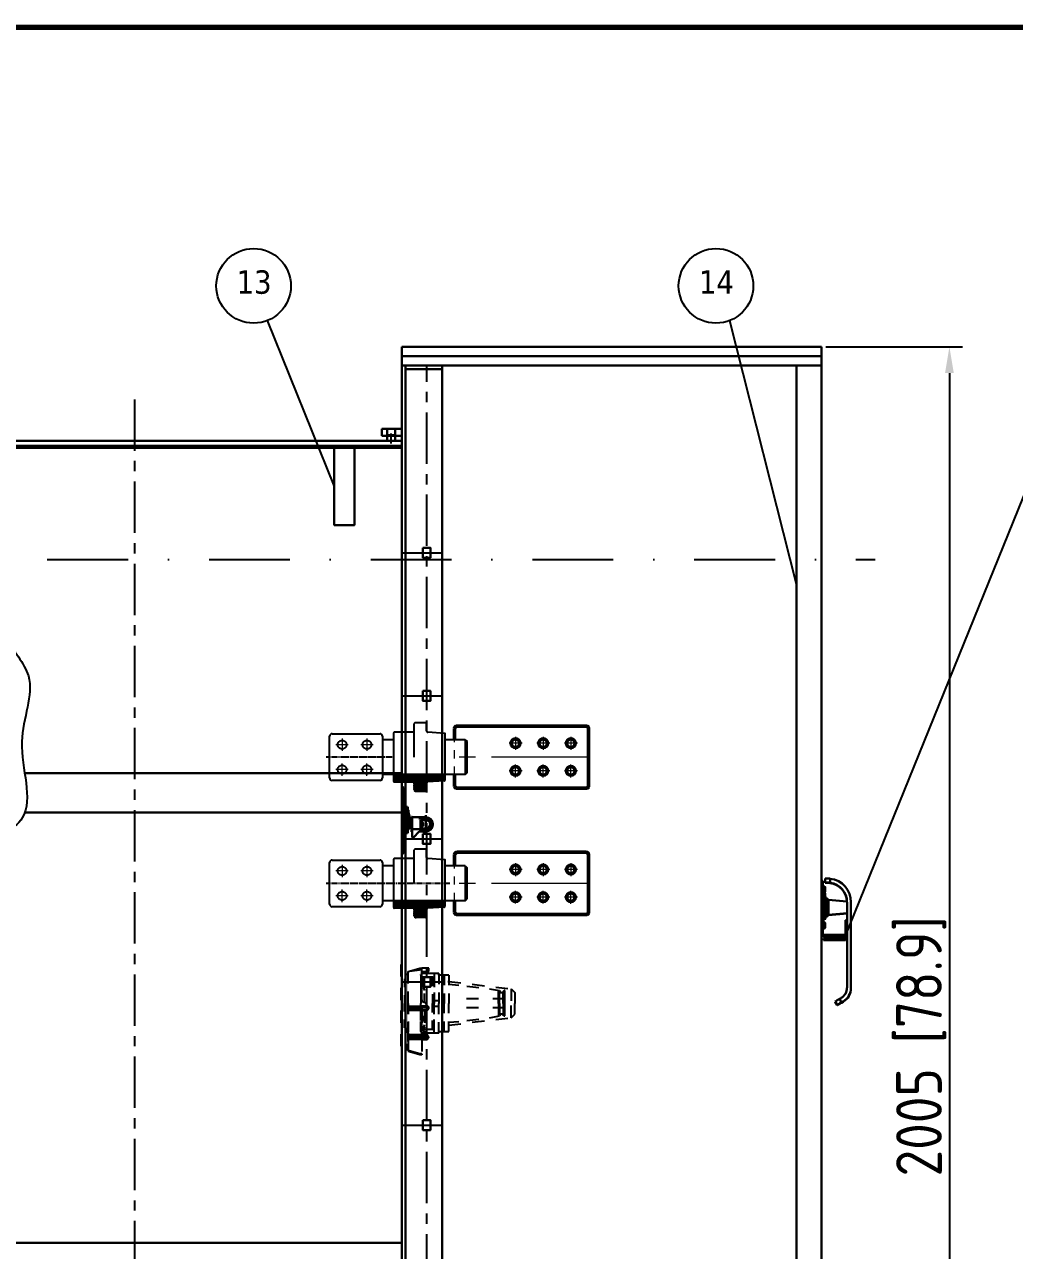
# Model space of a CAD drawing. Header units: millimetres. Extents: x 198356 to 209798, y -190593 to -183267.
# Drawn here: x 203194 to 204786, y -185480 to -183509 of the extents above; entities that cross this region are included whole.
import ezdxf

# ---------------------------------------------------------------- set-up
doc = ezdxf.new("R2010")
doc.units = ezdxf.units.MM
doc.header["$LTSCALE"] = 13
for name, pattern in [('CENTER', [50.8, 31.75, -6.35, 6.35, -6.35]), ('CENTER2', [1.125, 0.75, -0.125, 0.125, -0.125]), ('CENTERX2', [101.6, 63.5, -12.7, 12.7, -12.7]), ('DASHDOT', [1, 0.5, -0.25, 0, -0.25]), ('DASHED', [0.75, 0.5, -0.25]), ('点画线', [18, 12, -2, 2, -2]), ('虚线', [2, 1, -1])]:
    doc.linetypes.add(name, pattern=pattern)
doc.layers.get('0').update_dxf_attribs({"color": 1, "linetype": 'CENTER'})
for name, color, linetype in [('1', 4, 'Continuous'), ('2', 3, 'Continuous'), ('4虚线层', 6, 'DASHED'), ('7标注层', 4, 'Continuous'), ('中心线', 1, 'CENTER2'), ('粗实线', 4, 'Continuous')]:
    doc.layers.add(name, color=color, linetype=linetype)
for name, color, linetype, lineweight in [('1粗实线', 4, 'Continuous', 50), ('2细实线', 3, 'Continuous', 20), ('中心线层', 1, '点画线', 18), ('剖面线层', 4, 'Continuous', 18), ('标注、文本', 3, 'Continuous', 25), ('粗实线层', 7, 'Continuous', 35), ('虚线层', 6, '虚线', 18), ('铁心', 3, 'Continuous', 0)]:
    doc.layers.add(name, color=color, linetype=linetype, lineweight=lineweight)
doc.styles.get("Standard").update_dxf_attribs({"font": 'gbenor.shx', "bigfont": 'gbcbig.shx'})
doc.styles.add('Tahoma_txtstyle_37.59_0_0', font='tahoma.ttf')
doc.dimstyles.new('英寸 1-10', dxfattribs={"dimscale": 14, "dimtxt": 3.5, "dimasz": 2, "dimexe": 1.5, "dimexo": 0.5, "dimgap": 0.5, "dimtad": 1, "dimtoh": 1, "dimdec": 1, "dimdsep": 46, "dimtxsty": 'Standard', "dimcen": 2.5, "dimclrd": 3, "dimclre": 3, "dimclrt": 3, "dimadec": 0, "dimazin": 2, "dimtfac": 1, "dimtdec": 1, "dimtmove": 0, "dimatfit": 2, "dimfxl": 1, "dimarcsym": 0})

# ---------------------------------------------------------------- blocks, each defined once
blk = doc.blocks.new('A$C65257453')
at = {"layer": '粗实线', "lineweight": 30}
for p, q in [((0, 47.5), (0, 107.4)), ((3.4, 106.5), (3.5, 47.5)), ((3.8, 75.9), (3.4, 75.9)), ((3.8, 75.9), (3.4, 75.9)), ((3.8, 75.9), (4.1, 75.9)), ((4.1, 75.9), (4.1, 10.6)), ((4.1, 74.2), (4.9, 75.6)), ((4.9, 75.6), (9, 75.6)), ((9.8, 74.2), (9, 75.6)), ((9.8, 74.2), (9.8, 47.5)), ((10.3, 70.8), (9.8, 70.8)), ((10.7, 70.3), (9.8, 70.3)), ((10.9, 67.6), (9.8, 67.6)), ((10.3, 70.8), (10.9, 70.2)), ((10.7, 67.6), (10.9, 67.8)), ((10.9, 70.2), (10.9, 47.5)), ((10.9, 67.6), (10.9, 67.2)), ((14.1, 53.4), (10.9, 67.2)), ((15.8, 47.5), (15.8, 59.6)), ((16.9, 59.6), (15.8, 59.6)), ((16.9, 47.5), (16.9, 59.6)), ((38.7, 62.4), (38.7, 32.6)), ((0, 47.5), (0, 0.2)), ((3.5, 47.5), (3.5, 1.2)), ((9.8, 47.5), (9.8, 34.6)), ((10.9, 47.5), (10.9, 38.7)), ((11, 41.7), (11, 41.2)), ((14.1, 41.7), (11, 41.7)), ((14.1, 47.5), (14.1, 53.4)), ((15.8, 52.1), (14.1, 52.1)), ((14.1, 41.7), (14.1, 47.5)), ((15.8, 43), (14.1, 43)), ((15.8, 35.5), (15.8, 47.5)), ((38.7, 59), (16.9, 59)), ((16.9, 27), (16.9, 47.5)), ((29, 39.5), (16.9, 39.5)), ((38.7, 56.7), (27.5, 56.7)), ((38.7, 54.4), (30.1, 54.4)), ((30.1, 45.8), (30.1, 54.4)), ((31, 51), (30.1, 51)), ((30.1, 40.7), (30.1, 45.8)), ((31, 44.1), (30.1, 44.1)), ((38.7, 40.7), (30.1, 40.7)), ((31, 45.8), (31, 51)), ((31.9, 50.2), (31, 50.2)), ((31, 44.1), (31, 45.8)), ((31.9, 44.9), (31, 44.9)), ((33.6, 50.4), (31.9, 50.4)), ((31.9, 44.7), (31.9, 50.4)), ((33.6, 44.7), (31.9, 44.7)), ((34.2, 45.2), (34.2, 49.8)), ((38.7, 59), (38.7, 54.4)), ((38.7, 59), (38.7, 54.4)), ((3.5, 38.1), (3.5, 36.4)), ((3.8, 32.9), (3.8, 38.1)), ((3.8, 38.1), (3.8, 10.6)), ((4.1, 38.1), (4.1, 34.6)), ((4.1, 34.6), (4.1, 38.1)), ((4.1, 32.9), (4.1, 38.1)), ((4.1, 34.6), (4.9, 33.2)), ((4.9, 33.2), (9, 33.2)), ((9.8, 34.6), (9, 33.2)), ((10.8, 38.5), (9.8, 38.5)), ((9.8, 38.1), (10.3, 38.1)), ((10.9, 38.7), (10.3, 38.1)), ((16.9, 35.5), (15.8, 35.5)), ((18.9, 26.3), (27.8, 36.1)), ((38.7, 36.1), (27.8, 36.1)), ((38.7, 38.4), (27.9, 38.4)), ((3.8, 10.6), (4.1, 10.6))]:
    blk.add_line(p, q, dxfattribs=at)
for centre, radius, start, end in [((29, 40.7), 1.15, 270, 0), ((33.6, 49.8), 0.573, 0, 90), ((33.6, 45.2), 0.573, 270, 0), ((38.7, 47.5), 11.5, 270, 90), ((38.7, 47.5), 9.17, 270, 90), ((38.7, 47.5), 6.88, 270, 90), ((18.1, 27), 1.15, 180, 317.8624)]:
    blk.add_arc(centre, radius, start, end, dxfattribs=at)
for points in [[(3.4, 106.5), (3.2, 106.5), (2.6, 106.6), (1.7, 107.7), (0.7, 107.7), (0, 107.4)], [(3.5, 1.2), (3.2, 1.2), (2.6, 1), (1.7, -0.1), (0.8, -0.1), (0, 0.2)]]:
    blk.add_open_spline(points, degree=3, knots=[2.873865, 2.873865, 2.873865, 2.873865, 4.403156, 5.995426, 9.809488, 9.809488, 9.809488, 9.809488], dxfattribs=at)
blk = doc.blocks.new('A$C78CD18D1')
at = {"layer": '标注、文本', "color": 4, "lineweight": 30}
for p, q in [((33.3, 203.5), (33.3, 197.1)), ((33.3, 197.1), (33.3, 196.5)), ((38.1, 203.8), (41.3, 203.8)), ((41.3, 197.5), (38.1, 197.5)), ((41.3, 203.8), (41.3, 197.5)), ((41.3, 197.5), (41.3, 196.8)), ((45, 200), (47.5, 200)), ((45, 200), (45, 174.2)), ((47.5, 200), (47.5, 174.2)), ((47.5, 199.5), (49.1, 199.5)), ((41.3, 196.8), (38.1, 196.8)), ((41.7, 184), (41.7, 183.4)), ((41.7, 183.2), (41.7, 183.4)), ((41.7, 182.8), (41.7, 182.6)), ((43.2, 191.1), (45, 191.1)), ((43.2, 182.8), (43.2, 191.1)), ((43.4, 182.8), (43.2, 182.8)), ((43.2, 182), (43.4, 182)), ((43.2, 181.7), (43.2, 182)), ((45, 181.7), (43.2, 181.7)), ((43.2, 181.2), (45, 181.2)), ((43.2, 173.3), (43.2, 181.2)), ((43.4, 182.8), (43.4, 182)), ((43.4, 181.7), (43.4, 181.2)), ((0, 165.7), (0, 28.1)), ((6.3, 165.7), (6.3, 28.1)), ((6.4, 167), (36.4, 169.4)), ((36.4, 169.4), (36.4, 145.5)), ((37.1, 169.9), (37.3, 170.4)), ((37.1, 157.4), (37.1, 169.9)), ((37.3, 144.5), (37.3, 170.4)), ((38.8, 171.5), (39.4, 171.5)), ((38.8, 157.4), (38.8, 171.5)), ((39.4, 171.5), (39.4, 143.4)), ((40.2, 172), (41.3, 175.5)), ((40.2, 157.4), (40.2, 172)), ((41.3, 139.4), (41.3, 175.5)), ((41.7, 174.4), (41.7, 173.6)), ((41.7, 173.5), (41.7, 173.6)), ((42.8, 157.4), (42.8, 171.8)), ((43.4, 173.3), (43.2, 173.3)), ((43.2, 172.4), (43.4, 172.4)), ((43.2, 171.8), (43.2, 172.4)), ((45, 171.8), (43.2, 171.8)), ((43.4, 173.3), (43.4, 172.4)), ((45, 174.2), (47.5, 174.2)), ((45, 174.2), (45, 157.4)), ((47.5, 174.2), (47.5, 157.4)), ((49.1, 174.1), (47.5, 174.1)), ((47.5, 157.4), (47.5, 174.1)), ((36.4, 145.5), (6.3, 147.9)), ((36.4, 144.9), (6.3, 147.3)), ((36.4, 145.5), (36.4, 144.9)), ((37.1, 145), (37.1, 157.4)), ((37.3, 144.5), (37.1, 145)), ((37.1, 144.4), (37.1, 145)), ((37.3, 143.8), (37.1, 144.4)), ((37.3, 143.8), (37.3, 144.5)), ((38.8, 143.4), (38.8, 157.4)), ((39.4, 143.4), (38.8, 143.4)), ((38.8, 142.8), (38.8, 143.4)), ((39.4, 142.8), (38.8, 142.8)), ((39.4, 143.4), (39.4, 142.8)), ((40.2, 157.4), (40.2, 142.9)), ((41.3, 139.4), (40.2, 142.9)), ((40.2, 142.9), (40.2, 142.2)), ((41.3, 138.8), (40.2, 142.2)), ((41.3, 138.8), (41.3, 139.4)), ((42.8, 138.3), (42.8, 157.4)), ((45, 138.3), (42.8, 138.3)), ((42.8, 137.7), (42.8, 138.3)), ((45, 157.4), (47.5, 157.4)), ((45, 157.4), (45, 115.7)), ((47.5, 157.4), (49.1, 157.4)), ((47.5, 110.6), (47.5, 157.4)), ((6.3, 136.8), (8.8, 136.8)), ((6.3, 127.3), (8.8, 127.3)), ((8.8, 127.3), (8.8, 136.8)), ((8.8, 127.3), (8.8, 109.1)), ((41.7, 127.1), (41.7, 126.3)), ((41.7, 126), (41.7, 126.3)), ((41.7, 125.6), (41.7, 125.2)), ((45, 137.7), (42.8, 137.7)), ((43.2, 133.7), (45, 133.7)), ((43.2, 126.2), (43.2, 133.7)), ((43.4, 126.2), (43.2, 126.2)), ((43.2, 125.1), (43.4, 125.1)), ((43.2, 124.3), (43.2, 125.1)), ((45, 124.3), (43.2, 124.3)), ((43.2, 123.7), (43.4, 123.7)), ((43.2, 123.6), (43.2, 123.7)), ((45, 123.6), (43.2, 123.6)), ((43.4, 126.2), (43.4, 125.1)), ((43.4, 124.3), (43.4, 123.7)), ((21.3, 113.2), (8.8, 113.2)), ((21.3, 110.7), (8.8, 110.7)), ((21.3, 110.1), (8.8, 110.1)), ((34.9, 107.5), (10.4, 107.5)), ((34.9, 105.1), (10.4, 105.1)), ((34.9, 104.4), (10.4, 104.4)), ((21.3, 110.7), (21.3, 113.2)), ((42.5, 113.2), (21.3, 113.2)), ((42.5, 110.7), (21.3, 110.7)), ((21.3, 110.1), (21.3, 110.7)), ((42.5, 110.1), (21.3, 110.1)), ((34.9, 107.5), (34.9, 105.1)), ((44.4, 107.5), (34.9, 107.5)), ((44.4, 105.1), (34.9, 105.1)), ((34.9, 105.1), (34.9, 104.4)), ((44.4, 104.4), (34.9, 104.4)), ((43, 110.7), (42.7, 113.2)), ((43, 110.1), (42.9, 110.7)), ((44.4, 107.5), (44.4, 105.1)), ((44.4, 105.1), (44.4, 104.4)), ((45, 115.7), (45, 115.1)), ((47.5, 115.7), (45, 115.7)), ((47.5, 110.6), (49.1, 110.6)), ((47.5, 110), (47.5, 110.6)), ((47.5, 110), (49.1, 110)), ((15.3, 4.6), (12.7, 6.1)), ((15.3, 4), (12.7, 5.5)), ((18.5, 10.1), (15.3, 4.6)), ((15.6, 4.5), (15.3, 4)), ((15.9, 11.6), (18.5, 10.1)), ((25.4, 6.1), (22.2, 0.6)), ((25.4, 5.5), (22.2, 0)), ((25.4, 5.5), (25.1, 5.7))]:
    blk.add_line(p, q, dxfattribs=at)
at = {"layer": '标注、文本', "color": 4, "lineweight": 30, "flags": 128}
for points in [[(41.7, 188.9), (41.7, 189.2), (41.8, 189.5)], [(41.7, 131.5), (41.7, 131.8), (41.8, 132.1)], [(15.3, 4.6), (16.7, 3.8), (18, 3.1), (19.2, 2.4), (20.2, 1.8), (21.1, 1.3), (21.7, 0.9), (22.1, 0.7), (22.2, 0.6)], [(15.3, 4), (16.7, 3.2), (18, 2.4), (19.2, 1.8), (20.2, 1.2), (21.1, 0.7), (21.7, 0.3), (22.1, 0.1), (22.2, 0)], [(25.4, 6.1), (25.3, 6.2), (24.9, 6.4), (24.2, 6.8), (23.4, 7.3), (22.3, 7.9), (21.2, 8.6), (19.9, 9.3), (18.5, 10.1)]]:
    blk.add_lwpolyline(points, dxfattribs=at)
at = {"layer": '标注、文本', "color": 4, "lineweight": 30}
for centre, radius, start, end in [((38.1, 165.7), 38.1, 97.1808, 180), ((38.1, 165.7), 31.7, 98.6269, 180), ((38.1, 165.1), 31.7, 98.6269, 176.5888), ((43.2, 189.6), 1.55, 90, 180), ((43.2, 183.2), 1.55, 180, 270), ((43.2, 182.6), 1.55, 180, 248.486), ((43.2, 179.7), 1.55, 90, 180), ((36.4, 170.1), 0.794, 274.5328, 340.9811), ((38.8, 169.9), 1.59, 90.0941, 160.9811), ((39.4, 172.3), 0.794, 270.0941, 341.3787), ((42.8, 175), 1.59, 137.803, 161.3787), ((43.2, 173.3), 1.55, 180, 270), ((36.4, 144.7), 0.794, 19.0189, 85.4672), ((36.4, 144.1), 0.794, 19.0189, 85.4672), ((38.8, 145), 1.59, 199.0189, 269.9059), ((38.8, 144.4), 1.59, 199.0189, 269.9059), ((39.4, 142.6), 0.794, 18.6213, 89.9059), ((39.4, 142), 0.794, 18.6213, 89.9059), ((42.8, 139.9), 1.59, 198.6213, 269.9059), ((42.8, 139.3), 1.59, 198.6213, 269.9059), ((43.2, 132.2), 1.55, 90, 180), ((43.2, 125.8), 1.55, 180, 270), ((43.2, 125.2), 1.55, 180, 270), ((10.4, 109.1), 4.05, 180, 270), ((10.4, 108.5), 4.05, 180, 270), ((10.4, 109.1), 1.59, 180, 270), ((42.5, 115.7), 2.54, 270, 275.655), ((42.5, 115.7), 5, 270, 275.655), ((42.5, 115.1), 5, 270, 275.655), ((25.4, 28.1), 25.4, 180, 240), ((25.4, 27.5), 25.4, 180, 240), ((25.4, 28.1), 19, 180, 240)]:
    blk.add_arc(centre, radius, start, end, dxfattribs=at)
for points, knots in [([(38.1, 203.8), (37.3, 203.8), (35.9, 203.8), (34.2, 203.6), (33.3, 203.5)], [0, 0, 0, 0, 0.515182, 1, 1, 1, 1]), ([(38.1, 197.5), (37.3, 197.5), (35.9, 197.5), (34.2, 197.2), (33.3, 197.1)], [0, 0, 0, 0, 0.51139, 1, 1, 1, 1]), ([(38.1, 196.8), (37.3, 196.8), (35.9, 196.8), (34.2, 196.6), (33.3, 196.5)], [0, 0, 0, 0, 0.511388, 1, 1, 1, 1]), ([(41.7, 184.2), (41.7, 184.4), (41.7, 185), (41.7, 186), (41.7, 187.1), (41.7, 188.1), (41.7, 188.9), (41.7, 189.4), (41.7, 189.6), (41.7, 189.6), (41.7, 189.6)], [0, 0, 0, 0, 0.137653, 0.283281, 0.428911, 0.566573, 0.704226, 0.849857, 0.995483, 1, 1, 1, 1]), ([(43.2, 182.8), (43, 182.8), (42.7, 182.9), (42.2, 183.1), (41.9, 183.4), (41.7, 183.8), (41.7, 184.1), (41.7, 184.2)], [0, 0, 0, 0, 0.210187, 0.420347, 0.631433, 0.845182, 1, 1, 1, 1]), ([(41.7, 183.4), (41.7, 183.2), (41.7, 182.9), (42, 182.5), (42.4, 182.2), (42.8, 182), (43.1, 182), (43.2, 182)], [0, 0, 0, 0, 0.220681, 0.441546, 0.658221, 0.871045, 1, 1, 1, 1]), ([(41.7, 182.6), (41.7, 182.4), (41.7, 182.1), (42, 181.7), (42.4, 181.3), (42.7, 181.2), (42.9, 181.2), (42.9, 181.2)], [0, 0, 0, 0, 0.251279, 0.502793, 0.749565, 0.991903, 1, 1, 1, 1]), ([(41.7, 174.6), (41.7, 174.9), (41.7, 175.5), (41.7, 176.6), (41.7, 177.6), (41.7, 178.5), (41.7, 179.2), (41.7, 179.6), (41.7, 179.6), (41.7, 179.6)], [0, 0, 0, 0, 0.145552, 0.299549, 0.453518, 0.599078, 0.744636, 0.898621, 1, 1, 1, 1]), ([(43.2, 173.3), (43, 173.4), (42.7, 173.4), (42.2, 173.6), (41.9, 173.9), (41.7, 174.2), (41.7, 174.5), (41.7, 174.6)], [0, 0, 0, 0, 0.21019, 0.420367, 0.631449, 0.845163, 1, 1, 1, 1]), ([(41.7, 173.6), (41.7, 173.5), (41.7, 173.2), (42, 172.8), (42.4, 172.5), (42.8, 172.4), (43.1, 172.4), (43.2, 172.4)], [0, 0, 0, 0, 0.220685, 0.441548, 0.658239, 0.871045, 1, 1, 1, 1]), ([(41.7, 127.3), (41.7, 127.6), (41.7, 128.3), (41.7, 129.4), (41.7, 130.4), (41.7, 131.3), (41.7, 131.9), (41.7, 132.2), (41.7, 132.2), (41.7, 132.1)], [0, 0, 0, 0, 0.151976, 0.312762, 0.473537, 0.62551, 0.777478, 0.938255, 1, 1, 1, 1]), ([(43.2, 126.2), (43, 126.2), (42.7, 126.2), (42.2, 126.4), (41.9, 126.7), (41.7, 127), (41.7, 127.2), (41.7, 127.3)], [0, 0, 0, 0, 0.210192, 0.420367, 0.631467, 0.845193, 1, 1, 1, 1]), ([(41.7, 126.3), (41.7, 126.1), (41.7, 125.9), (42, 125.5), (42.4, 125.3), (42.8, 125.1), (43.1, 125.1), (43.2, 125.1)], [0, 0, 0, 0, 0.220676, 0.44155, 0.658226, 0.871039, 1, 1, 1, 1]), ([(41.7, 125.4), (41.7, 125.4), (41.7, 125.5), (41.7, 125.7), (41.7, 125.8)], [0, 0, 0, 0, 0.173174, 1, 1, 1, 1]), ([(41.7, 125.2), (41.7, 125), (41.7, 124.7), (42, 124.3), (42.4, 123.9), (42.8, 123.8), (43.1, 123.8), (43.2, 123.7)], [0, 0, 0, 0, 0.220699, 0.44156, 0.658227, 0.871047, 1, 1, 1, 1]), ([(42.7, 113.2), (43, 113.3), (43.6, 113.4), (44.3, 113.9), (44.8, 114.6), (45, 115.3), (45, 115.6), (45, 115.7)], [0, 0, 0, 0, 0.236455, 0.472959, 0.708352, 0.94375, 1, 1, 1, 1]), ([(47.5, 115.7), (47.4, 115.2), (47.3, 114), (46.4, 112.5), (45.2, 111.4), (43.9, 110.9), (43.2, 110.8), (43, 110.7)], [0, 0, 0, 0, 0.231373, 0.462669, 0.693425, 0.924067, 1, 1, 1, 1]), ([(47.5, 115.1), (47.4, 114.5), (47.3, 113.4), (46.4, 111.9), (45.2, 110.7), (43.9, 110.2), (43.2, 110.1), (43, 110.1)], [0, 0, 0, 0, 0.231371, 0.462665, 0.69343, 0.92407, 1, 1, 1, 1])]:
    blk.add_open_spline(points, degree=3, knots=knots, dxfattribs=at)
blk = doc.blocks.new('A$C732158F3')
at = {"layer": '4虚线层', "ltscale": 3}
h = blk.add_hatch(color=256, dxfattribs=at)
h.dxf.hatch_style = 2
h.paths.add_polyline_path([(7.3, 129.5), (7.3, 82.9), (11.6, 82.9)])
h = blk.add_hatch(color=256, dxfattribs=at)
h.dxf.hatch_style = 2
h.paths.add_polyline_path([(7.3, 129.5), (11.6, 129.5), (11.6, 82.9)])
h = blk.add_hatch(color=256, dxfattribs=at)
h.dxf.hatch_style = 2
h.paths.add_polyline_path([(7.3, 82.9), (7.3, 43.6), (11.6, 43.6)])
h = blk.add_hatch(color=256, dxfattribs=at)
h.dxf.hatch_style = 2
h.paths.add_polyline_path([(7.3, 82.9), (11.6, 82.9), (11.6, 43.6)])
h = blk.add_hatch(color=256, dxfattribs=at)
h.dxf.hatch_style = 2
h.paths.add_polyline_path([(7.3, 43.6), (7.3, 36.4), (11.6, 36.4)])
h = blk.add_hatch(color=256, dxfattribs=at)
h.dxf.hatch_style = 2
h.paths.add_polyline_path([(7.3, 43.6), (11.6, 43.6), (11.6, 36.4)])
for points in [[(11.6, 133.9), (30.6, 139.7), (33.5, 139.7)], [(33.5, 133.9), (45.1, 133.9), (45.1, 139.7), (33.5, 139.7)], [(33.5, 120.8), (33.5, 139.7)], [(5.8, 122.2), (5.8, 109.1)], [(7.3, 129.5), (7.3, 112)], [(7.3, 109.1), (7.3, 122.2)], [(11.6, 114.9), (11.6, 133.9)], [(61.1, 130.9), (53.8, 130.9), (34.9, 130.9), (32, 129.5), (32, 128), (32, 125.1), (34.9, 125.1)], [(53.8, 122.2), (53.8, 123.7), (50.9, 125.1), (33.5, 125.1)], [(53.8, 122.2), (53.8, 123.7), (50.9, 125.1), (33.5, 125.1)], [(37.8, 110.6), (37.8, 125.1)], [(50.9, 125.1), (50.9, 110.6)], [(50.9, 125.1), (50.9, 110.6)], [(53.8, 122.2), (53.8, 109.1)], [(53.8, 122.2), (53.8, 109.1)], [(77.1, 128), (61.1, 128), (61.1, 130.9)], [(61.1, 130.9), (61.1, 113.5)], [(77.1, 128), (77.1, 112)], [(7.3, 100.4), (7.3, 82.9)], [(32, 98.9), (32, 82.9)], [(33.5, 88.8), (33.5, 107.7)], [(37.8, 84.4), (37.8, 98.9)], [(53.8, 100.4), (53.8, 82.9)], [(61.1, 100.4), (61.1, 82.9)], [(69.8, 98.9), (69.8, 82.9)], [(75.7, 117.8), (77.1, 117.8)], [(77.1, 98.9), (77.1, 82.9)], [(142.6, 106.2), (158.6, 103.3)], [(152.8, 109.1), (177.5, 106.2)], [(158.6, 103.3), (160, 100.4), (161.5, 100.4), (163, 100.4), (164.4, 101.8)], [(165.9, 103.3), (164.4, 101.8)], [(167.3, 101.8), (167.3, 103.3), (165.9, 103.3)], [(177.5, 106.2), (183.3, 100.4), (183.3, 82.9)], [(5.8, 96), (5.8, 82.9)], [(5.8, 69.8), (5.8, 82.9)], [(7.3, 65.5), (7.3, 82.9)], [(11.6, 65.5), (11.6, 82.9)], [(11.6, 81.5), (11.6, 80), (13.1, 78.6), (33.5, 78.6)], [(32, 66.9), (32, 82.9)], [(33.5, 88.8), (33.5, 87.3), (34.9, 85.8)], [(34.9, 85.8), (39.3, 84.4), (42.2, 78.6)], [(50.9, 97.5), (50.9, 82.9)], [(50.9, 97.5), (50.9, 82.9)], [(50.9, 68.4), (50.9, 82.9)], [(53.8, 96), (53.8, 82.9)], [(53.8, 96), (53.8, 82.9)], [(53.8, 65.5), (53.8, 82.9)], [(53.8, 69.8), (53.8, 82.9)], [(61.1, 65.5), (61.1, 82.9)], [(69.8, 66.9), (69.8, 82.9)], [(77.1, 66.9), (77.1, 82.9)], [(125.1, 90.2), (97.5, 90.2)], [(167.3, 90.2), (138.2, 90.2)], [(165.9, 62.6), (167.3, 62.6), (167.3, 64), (167.3, 82.9)], [(177.5, 59.7), (183.3, 65.5), (183.3, 82.9)], [(11.6, 78.6), (11.6, 77.1), (13.1, 75.7)], [(11.6, 75.7), (11.6, 74.2), (13.1, 72.7)], [(13.1, 71.3), (11.6, 71.3), (11.6, 69.8)], [(42.2, 72.7), (42.2, 74.2), (42.2, 75.7), (39.3, 75.7), (33.5, 75.7)], [(33.5, 75.7), (33.5, 72.7)], [(37.8, 71.3), (37.8, 40.7), (33.5, 40.7), (36.4, 40.7)], [(50.9, 40.7), (33.5, 40.7), (33.5, 71.3)], [(45.1, 77.1), (43.6, 78.6), (42.2, 78.6)], [(42.2, 71.3), (43.6, 72.7), (45.1, 74.2)], [(125.1, 75.7), (97.5, 75.7)], [(167.3, 75.7), (138.2, 75.7)], [(142.6, 59.7), (158.6, 62.6)], [(152.8, 56.7), (177.5, 59.7)], [(164.4, 64), (163, 65.5), (161.5, 65.5), (160, 65.5), (158.6, 62.6)], [(165.9, 62.6), (164.4, 64)], [(165.9, 62.6), (165.9, 64)], [(7.3, 56.7), (7.3, 43.6)], [(7.3, 36.4), (7.3, 53.8)], [(11.6, 53.8), (11.6, 36.4)], [(53.8, 40.7), (34.9, 40.7), (32, 40.7), (32, 37.8)], [(33.5, 40.7), (33.5, 39.3), (34.9, 39.3)], [(50.9, 40.7), (50.9, 55.3)], [(50.9, 40.7), (53.8, 42.2), (53.8, 43.6)], [(53.8, 43.6), (53.8, 56.7)], [(61.1, 34.9), (61.1, 52.4)], [(69.8, 37.8), (69.8, 53.8)], [(77.1, 37.8), (77.1, 53.8)], [(11.6, 21.8), (11.6, 32)], [(11.6, 32), (11.6, 29.1), (13.1, 29.1)], [(11.6, 29.1), (11.6, 27.6), (13.1, 26.2)], [(13.1, 24.7), (11.6, 24.7), (11.6, 21.8), (11.6, 5.8)], [(32, 37.8), (32, 36.4), (34.9, 34.9)], [(42.2, 26.2), (42.2, 27.6), (39.3, 29.1), (33.5, 29.1)], [(34.9, 39.3), (39.3, 37.8), (42.2, 32)], [(61.1, 34.9), (53.8, 34.9), (34.9, 34.9)], [(45.1, 29.1), (43.6, 30.6), (42.2, 32)], [(42.2, 24.7), (43.6, 26.2), (45.1, 27.6)], [(11.6, 16), (8.7, 16), (8.7, 8.7), (11.6, 8.7)], [(33.5, 1.5), (30.6, 1.5), (11.6, 7.3)], [(33.5, 1.5), (33.5, 0), (30.6, 0), (11.6, 5.8)]]:
    blk.add_lwpolyline(points, dxfattribs=at)
blk.add_lwpolyline([(11.6, 34.9), (11.6, 32)], close=True, dxfattribs=at)
for points in [[(0, 145.5), (0, 145.5), (0, 120.8), (0, 120.8)], [(7.3, 145.5), (7.3, 145.5), (7.3, 120.8), (7.3, 120.8)], [(7.3, 122.2), (7.3, 122.2), (5.8, 122.2), (5.8, 122.2)], [(11.6, 129.5), (11.6, 129.5), (7.3, 129.5), (7.3, 129.5)], [(33.5, 136.8), (33.5, 136.8), (11.6, 133.9), (11.6, 133.9)], [(32, 128), (32, 128), (32, 129.5), (32, 129.5)], [(32, 128), (32, 128), (32, 112), (32, 112)], [(37.8, 117.8), (37.8, 117.8), (33.5, 125.1), (33.5, 125.1)], [(34.9, 125.1), (34.9, 125.1), (53.8, 125.1), (53.8, 125.1)], [(37.8, 120.8), (37.8, 120.8), (36.4, 125.1), (36.4, 125.1)], [(53.8, 130.9), (53.8, 130.9), (53.8, 113.5), (53.8, 113.5)], [(69.8, 128), (69.8, 128), (69.8, 112), (69.8, 112)], [(0, 107.7), (0, 107.7), (0, 82.9), (0, 82.9)], [(7.3, 107.7), (7.3, 107.7), (7.3, 82.9), (7.3, 82.9)], [(11.6, 82.9), (11.6, 82.9), (11.6, 101.8), (11.6, 101.8)], [(32, 112), (32, 112), (32, 82.9), (32, 82.9)], [(33.5, 114.9), (33.5, 114.9), (37.8, 103.3), (37.8, 103.3)], [(77.1, 117.8), (77.1, 117.8), (103.3, 114.9), (103.3, 114.9)], [(77.1, 113.5), (77.1, 113.5), (93.1, 112), (93.1, 112)], [(106.2, 110.6), (106.2, 110.6), (130.9, 107.7), (130.9, 107.7)], [(114.9, 113.5), (114.9, 113.5), (139.7, 110.6), (139.7, 110.6)], [(157.1, 82.9), (157.1, 82.9), (157.1, 104.8), (157.1, 104.8)], [(158.6, 82.9), (158.6, 82.9), (158.6, 103.3), (158.6, 103.3)], [(164.4, 82.9), (164.4, 82.9), (164.4, 101.8), (164.4, 101.8)], [(167.3, 82.9), (167.3, 82.9), (167.3, 101.8), (167.3, 101.8)], [(177.5, 106.2), (177.5, 106.2), (177.5, 82.9), (177.5, 82.9)], [(7.3, 82.9), (7.3, 82.9), (7.3, 96), (7.3, 96)], [(7.3, 82.9), (7.3, 82.9), (7.3, 69.8), (7.3, 69.8)], [(11.6, 82.9), (11.6, 82.9), (11.6, 65.5), (11.6, 65.5)], [(32, 55.3), (32, 55.3), (32, 82.9), (32, 82.9)], [(53.8, 87.3), (53.8, 87.3), (61.1, 87.3), (61.1, 87.3)], [(157.1, 82.9), (157.1, 82.9), (157.1, 62.6), (157.1, 62.6)], [(158.6, 82.9), (158.6, 82.9), (158.6, 62.6), (158.6, 62.6)], [(164.4, 82.9), (164.4, 82.9), (164.4, 64), (164.4, 64)], [(177.5, 59.7), (177.5, 59.7), (177.5, 82.9), (177.5, 82.9)], [(0, 71.3), (0, 71.3), (0, 46.6), (0, 46.6)], [(7.3, 71.3), (7.3, 71.3), (7.3, 46.6), (7.3, 46.6)], [(33.5, 75.7), (33.5, 75.7), (13.1, 75.7), (13.1, 75.7)], [(33.5, 72.7), (33.5, 72.7), (13.1, 72.7), (13.1, 72.7)], [(33.5, 71.3), (33.5, 71.3), (13.1, 71.3), (13.1, 71.3)], [(42.2, 78.6), (42.2, 78.6), (33.5, 78.6), (33.5, 78.6)], [(33.5, 75.7), (33.5, 75.7), (33.5, 72.7), (33.5, 72.7)], [(33.5, 72.7), (33.5, 72.7), (42.2, 72.7), (42.2, 72.7)], [(33.5, 71.3), (33.5, 71.3), (42.2, 71.3), (42.2, 71.3)], [(33.5, 71.3), (33.5, 71.3), (33.5, 40.7), (33.5, 40.7)], [(33.5, 50.9), (33.5, 50.9), (37.8, 62.6), (37.8, 62.6)], [(45.1, 74.2), (45.1, 74.2), (45.1, 77.1), (45.1, 77.1)], [(53.8, 78.6), (53.8, 78.6), (61.1, 78.6), (61.1, 78.6)], [(5.8, 43.6), (5.8, 43.6), (5.8, 56.7), (5.8, 56.7)], [(7.3, 43.6), (7.3, 43.6), (5.8, 43.6), (5.8, 43.6)], [(11.6, 34.9), (11.6, 34.9), (11.6, 52.4), (11.6, 52.4)], [(32, 37.8), (32, 37.8), (32, 53.8), (32, 53.8)], [(37.8, 48), (37.8, 48), (33.5, 40.7), (33.5, 40.7)], [(37.8, 45.1), (37.8, 45.1), (36.4, 40.7), (36.4, 40.7)], [(37.8, 56.7), (37.8, 56.7), (37.8, 58.2), (37.8, 58.2)], [(53.8, 34.9), (53.8, 34.9), (53.8, 52.4), (53.8, 52.4)], [(77.1, 52.4), (77.1, 52.4), (93.1, 53.8), (93.1, 53.8)], [(77.1, 48), (77.1, 48), (103.3, 50.9), (103.3, 50.9)], [(106.2, 55.3), (106.2, 55.3), (130.9, 58.2), (130.9, 58.2)], [(114.9, 52.4), (114.9, 52.4), (139.7, 55.3), (139.7, 55.3)], [(0, 33.5), (0, 33.5), (0, 8.7), (0, 8.7)], [(11.6, 36.4), (11.6, 36.4), (7.3, 36.4), (7.3, 36.4)], [(7.3, 33.5), (7.3, 33.5), (7.3, 8.7), (7.3, 8.7)], [(11.6, 32), (11.6, 32), (13.1, 32), (13.1, 32)], [(33.5, 32), (33.5, 32), (13.1, 32), (13.1, 32)], [(33.5, 29.1), (33.5, 29.1), (13.1, 29.1), (13.1, 29.1)], [(33.5, 26.2), (33.5, 26.2), (13.1, 26.2), (13.1, 26.2)], [(33.5, 24.7), (33.5, 24.7), (13.1, 24.7), (13.1, 24.7)], [(42.2, 32), (42.2, 32), (33.5, 32), (33.5, 32)], [(33.5, 29.1), (33.5, 29.1), (33.5, 26.2), (33.5, 26.2)], [(33.5, 26.2), (33.5, 26.2), (42.2, 26.2), (42.2, 26.2)], [(33.5, 24.7), (33.5, 24.7), (42.2, 24.7), (42.2, 24.7)], [(33.5, 24.7), (33.5, 24.7), (33.5, 0), (33.5, 0)], [(45.1, 27.6), (45.1, 27.6), (45.1, 29.1), (45.1, 29.1)], [(61.1, 37.8), (61.1, 37.8), (77.1, 37.8), (77.1, 37.8)]]:
    blk.add_open_spline(points, degree=3, dxfattribs=at)
blk = doc.blocks.new('*U95')
at = {"layer": '1', "color": 1, "linetype": 'CENTERX2', "lineweight": -3, "ltscale": 0.1}
blk.add_line((-32.5, 0), (32.5, 0), dxfattribs=at)
at = {"layer": '粗实线', "lineweight": 30}
blk.add_lwpolyline([(1.5, 8), (13.5, 8), (13.5, -8), (1.5, -8)], close=True, dxfattribs=at)
blk = doc.blocks.new('*D101')
at = {"layer": '2细实线', "color": 3, "linetype": 'ByBlock', "lineweight": -2}
for p, q in [((204482.5, -184027.8), (204702.3, -184027.8)), ((204681.3, -184069.8), (204681.3, -185990.8)), ((204332.5, -186032.8), (204702.3, -186032.8))]:
    blk.add_line(p, q, dxfattribs=at)
at = {"layer": '2细实线', "color": 3, "linetype": 'ByBlock'}
for points in [[(204674.3, -184069.8), (204688.3, -184069.8), (204681.3, -184027.8)], [(204674.3, -185990.8), (204688.3, -185990.8), (204681.3, -186032.8)]]:
    blk.add_solid(points, dxfattribs=at)
at = {"layer": 'Defpoints', "color": 0, "linetype": 'ByBlock'}
for p in [(204475.5, -184027.8), (204325.5, -186032.8), (204681.3, -186032.8)]:
    blk.add_point(p, dxfattribs=at)
at = {"layer": '2细实线', "color": 3, "linetype": 'ByBlock', "insert": (204636.1, -185152.3), "char_height": 73.5, "attachment_point": 5, "rotation": 90}
blk.add_mtext('2005 [78.9]', dxfattribs=at)

msp = doc.modelspace()

# ---------------------------------------------------------------- hatches: boundary and pattern name
at = {"layer": '剖面线层'}
h = msp.add_hatch(dxfattribs=at)
h.set_pattern_fill('无图案', color=256, angle=-90, style=0, pattern_type=0)
h.set_pattern_definition([(315, (203791.9038, -184932.0126), (0.7071068, 0.7071068), [])])
edge = h.paths.add_edge_path(flags=0)
edge.add_line((203787.464, -184715.302), (203811.482, -184715.302))
edge.add_line((203811.482, -184715.302), (203870.464, -184715.302))
edge.add_line((203870.464, -184715.302), (203870.464, -184723.431))
edge.add_arc((203868.464, -184723.431), 2, -86.185925, 0, ccw=False)
edge.add_line((203868.597, -184725.427), (203841.398, -184727.24))
edge.add_arc((203841.464, -184728.238), 1, 93.814075, 180)
edge.add_line((203840.464, -184728.238), (203840.464, -184741.302))
edge.add_arc((203839.464, -184741.302), 1, -90, 0, ccw=False)
edge.add_line((203839.464, -184742.302), (203821.464, -184742.302))
edge.add_arc((203821.464, -184741.302), 1, 180, 270, ccw=False)
edge.add_line((203820.464, -184741.302), (203820.464, -184737.546))
edge.add_line((203820.464, -184737.546), (203819.282, -184736.934))
edge.add_line((203819.282, -184736.934), (203820.464, -184736.132))
edge.add_line((203820.464, -184736.132), (203820.464, -184734.772))
edge.add_line((203820.464, -184734.772), (203819.282, -184734.12))
edge.add_line((203819.282, -184734.12), (203820.464, -184733.42))
edge.add_line((203820.464, -184733.42), (203820.464, -184732.267))
edge.add_line((203820.464, -184732.267), (203819.189, -184731.447))
edge.add_line((203819.189, -184731.447), (203820.464, -184730.598))
edge.add_line((203820.464, -184730.598), (203820.464, -184728.73))
edge.add_line((203820.464, -184728.73), (203820.464, -184728.302))
edge.add_arc((203819.464, -184728.302), 1, 0.000001, 90.000006)
edge.add_line((203819.464, -184727.302), (203788.464, -184727.302))
edge.add_arc((203788.464, -184726.302), 1, 180, 270, ccw=False)
edge.add_line((203787.464, -184726.302), (203787.464, -184715.302))
h = msp.add_hatch(dxfattribs=at)
h.set_pattern_fill('无图案', color=256, angle=-90, style=0, pattern_type=0)
h.set_pattern_definition([(315, (203791.9038, -185135.0126), (0.7071068, 0.7071068), [])])
edge = h.paths.add_edge_path(flags=0)
edge.add_line((203787.464, -184918.302), (203811.482, -184918.302))
edge.add_line((203811.482, -184918.302), (203870.464, -184918.302))
edge.add_line((203870.464, -184918.302), (203870.464, -184926.431))
edge.add_arc((203868.464, -184926.431), 2, -86.185925, 0, ccw=False)
edge.add_line((203868.597, -184928.427), (203841.398, -184930.24))
edge.add_arc((203841.464, -184931.238), 1, 93.814075, 180)
edge.add_line((203840.464, -184931.238), (203840.464, -184944.302))
edge.add_arc((203839.464, -184944.302), 1, -90, 0, ccw=False)
edge.add_line((203839.464, -184945.302), (203821.464, -184945.302))
edge.add_arc((203821.464, -184944.302), 1, 180, 270, ccw=False)
edge.add_line((203820.464, -184944.302), (203820.464, -184940.546))
edge.add_line((203820.464, -184940.546), (203819.282, -184939.934))
edge.add_line((203819.282, -184939.934), (203820.464, -184939.132))
edge.add_line((203820.464, -184939.132), (203820.464, -184937.772))
edge.add_line((203820.464, -184937.772), (203819.282, -184937.12))
edge.add_line((203819.282, -184937.12), (203820.464, -184936.42))
edge.add_line((203820.464, -184936.42), (203820.464, -184935.267))
edge.add_line((203820.464, -184935.267), (203819.189, -184934.447))
edge.add_line((203819.189, -184934.447), (203820.464, -184933.598))
edge.add_line((203820.464, -184933.598), (203820.464, -184931.73))
edge.add_line((203820.464, -184931.73), (203820.464, -184931.302))
edge.add_arc((203819.464, -184931.302), 1, 0.000001, 90.000006)
edge.add_line((203819.464, -184930.302), (203788.464, -184930.302))
edge.add_arc((203788.464, -184929.302), 1, 180, 270, ccw=False)
edge.add_line((203787.464, -184929.302), (203787.464, -184918.302))

# ---------------------------------------------------------------- linework, layer by layer
for p, q in [((203820.478, -184730.589), (203819.189, -184731.447)), ((203819.189, -184731.447), (203820.502, -184732.291)), ((203820.464, -184733.42), (203819.282, -184734.12)), ((203819.282, -184734.12), (203820.464, -184734.772)), ((203820.464, -184736.132), (203819.282, -184736.934)), ((203819.282, -184736.934), (203820.464, -184737.546)), ((203820.478, -184933.589), (203819.189, -184934.447)), ((203819.189, -184934.447), (203820.502, -184935.291)), ((203820.464, -184936.42), (203819.282, -184937.12)), ((203819.282, -184937.12), (203820.464, -184937.772)), ((203820.464, -184939.132), (203819.282, -184939.934)), ((203819.282, -184939.934), (203820.464, -184940.546))]:
    msp.add_line(p, q)
for centre in [(203704.497, -184667.302), (203744.497, -184667.302), (203704.497, -184707.302), (203744.497, -184707.302), (203704.497, -184870.302), (203744.497, -184870.302), (203704.497, -184910.302), (203744.497, -184910.302)]:
    msp.add_circle(centre, 7)
for centre, radius, start, end in [((203838.464, -184634.302), 2, 360, 89.999999), ((203842.464, -184645.431), 2, 180, 266.185925), ((203868.464, -184723.431), 2, 273.814075, 0), ((203823.464, -184739.302), 3, 180, 270), ((203838.464, -184740.302), 2, 270, 0), ((203842.464, -184729.173), 2, 93.814075, 180), ((203838.464, -184837.302), 2, 360, 89.999999), ((203842.464, -184848.431), 2, 180, 266.185925), ((203823.464, -184942.302), 3, 180, 270), ((203842.464, -184932.173), 2, 93.814075, 180), ((203868.464, -184926.431), 2, 273.814075, 0), ((203838.464, -184943.302), 2, 270, 0)]:
    msp.add_arc(centre, radius, start, end)
at = {"layer": '1', "color": 1, "linetype": 'CENTERX2', "lineweight": -3, "ltscale": 0.1}
for p, q in [((203841.046, -185932.802), (203841.046, -184057.807)), ((203841.046, -185932.802), (203841.046, -184057.807)), ((203370.464, -184112.125), (203370.464, -185924.802)), ((203783.488, -184183.275), (203783.488, -184167.061)), ((203800.464, -185278.807), (203865.464, -185278.807))]:
    msp.add_line(p, q, dxfattribs=at)
at = {"layer": '1', "const_width": 8.634}
msp.add_lwpolyline([(198997.156, -190321.999), (208469.476, -190321.999), (208469.476, -183513.769), (198997.156, -183513.769), (198997.156, -190321.999)], dxfattribs=at)
at = {"layer": '2', "linetype": 'DASHDOT', "ltscale": 20}
msp.add_line((199328.882, -184369.357), (204561.819, -184369.357), dxfattribs=at)
at = {"layer": '7标注层', "color": 3, "linetype": 'ByBlock'}
for centre in [(203562.179, -183929.621), (204305.819, -183929.621)]:
    msp.add_circle(centre, 60, dxfattribs=at)
at = {"layer": '中心线'}
for p, q in [((203784.926, -184687.302), (203678.725, -184687.302)), ((203773.927, -184687.302), (203706.986, -184687.302)), ((203784.926, -184890.302), (203678.725, -184890.302)), ((203773.927, -184890.302), (203706.986, -184890.302)), ((203877.638, -184890.3), (203784.926, -184890.302))]:
    msp.add_line(p, q, dxfattribs=at)
at = {"layer": '中心线层'}
for p, q in [((203704.497, -184657.302), (203704.497, -184677.302)), ((203744.497, -184657.302), (203744.497, -184677.302)), ((203994.21, -184665.092), (203972.986, -184665.092)), ((203983.464, -184654.759), (203983.464, -184675.425)), ((204038.71, -184665.092), (204017.486, -184665.092)), ((204027.964, -184654.759), (204027.964, -184675.425)), ((204083.21, -184665.092), (204061.986, -184665.092)), ((204072.464, -184654.759), (204072.464, -184675.425)), ((203714.497, -184667.302), (203694.497, -184667.302)), ((203754.497, -184667.302), (203734.497, -184667.302)), ((203704.497, -184717.302), (203704.497, -184697.302)), ((203744.497, -184717.302), (203744.497, -184697.302)), ((204100.964, -184687.335), (203877.638, -184687.3)), ((203983.454, -184719.874), (203983.461, -184699.208)), ((204027.954, -184719.888), (204027.961, -184699.222)), ((204072.454, -184719.902), (204072.461, -184699.236)), ((203714.497, -184707.302), (203694.497, -184707.302)), ((203754.497, -184707.302), (203734.497, -184707.302)), ((203994.203, -184709.544), (203972.979, -184709.538)), ((204038.703, -184709.558), (204017.479, -184709.552)), ((204083.203, -184709.572), (204061.979, -184709.566)), ((203704.497, -184860.302), (203704.497, -184880.302)), ((203744.497, -184860.302), (203744.497, -184880.302)), ((203983.464, -184857.759), (203983.464, -184878.425)), ((204027.964, -184857.759), (204027.964, -184878.425)), ((204072.464, -184857.759), (204072.464, -184878.425)), ((203714.497, -184870.302), (203694.497, -184870.302)), ((203754.497, -184870.302), (203734.497, -184870.302)), ((203994.21, -184868.092), (203972.986, -184868.092)), ((204038.71, -184868.092), (204017.486, -184868.092)), ((204083.21, -184868.092), (204061.986, -184868.092)), ((203704.497, -184920.302), (203704.497, -184900.302)), ((203744.497, -184920.302), (203744.497, -184900.302)), ((204100.964, -184890.335), (203877.638, -184890.3)), ((203983.454, -184922.874), (203983.461, -184902.208)), ((204027.954, -184922.888), (204027.961, -184902.222)), ((204072.454, -184922.902), (204072.461, -184902.236)), ((203714.497, -184910.302), (203694.497, -184910.302)), ((203754.497, -184910.302), (203734.497, -184910.302)), ((203994.203, -184912.544), (203972.979, -184912.538)), ((204038.703, -184912.558), (204017.479, -184912.552)), ((204083.203, -184912.572), (204061.979, -184912.566))]:
    msp.add_line(p, q, dxfattribs=at)
at = {"layer": '标注、文本', "ltscale": 16.7707}
for p, q in [((203584.169, -183985.446), (203691.825, -184252.026)), ((204327.809, -183985.446), (204435.464, -184410.914)), ((204915.283, -183983.661), (204512.558, -184977.081))]:
    msp.add_line(p, q, dxfattribs=at)
at = {"layer": '标注、文本', "color": 4, "lineweight": 30}
for p, q in [((204475.464, -184027.807), (204475.464, -185932.802)), ((204475.464, -184027.807), (204475.464, -186032.802)), ((204475.464, -184027.807), (204475.464, -186032.802)), ((203800.464, -184057.807), (203800.464, -185932.802)), ((202934.464, -184189.802), (203800.464, -184189.802)), ((203800.464, -184189.802), (202934.464, -184189.802)), ((203800.464, -184189.802), (202980.464, -184189.802))]:
    msp.add_line(p, q, dxfattribs=at)
at = {"layer": '标注、文本'}
msp.add_open_spline([(202940.464, -184343.512), (202960.323, -184368.719), (203027.294, -184397.956), (203155.4, -184362.287), (203146.963, -184488.706), (203221.3, -184563.523), (203169.563, -184665.488), (203223.026, -184786.752), (203116.779, -184830.279), (203086.307, -184921.268), (203006.206, -184952.507), (202955.447, -184963.823), (202940.464, -184966.775)], degree=3, knots=[46.48517865, 46.48517865, 46.48517865, 46.48517865, 107.31807986, 245.10158159, 352.81914888, 424.8157063, 530.90714739, 653.28050704, 736.317903, 816.57469105, 925.45458444, 971.43300698, 971.43300698, 971.43300698, 971.43300698], dxfattribs=at)
at = {"layer": '粗实线', "lineweight": 30}
for p, q in [((203800.464, -184027.807), (204475.464, -184027.807)), ((203800.464, -184057.807), (203800.464, -184027.807)), ((203800.464, -184027.807), (204475.464, -184027.807)), ((203800.464, -184042.807), (204475.464, -184042.807)), ((203800.464, -184042.807), (204475.464, -184042.807)), ((203800.464, -184057.807), (203865.464, -184057.807)), ((203800.464, -184057.807), (204475.464, -184057.807)), ((203806.464, -184057.807), (203806.464, -185932.802)), ((203806.464, -184063.807), (203865.464, -184063.807)), ((203865.464, -185932.802), (203865.464, -184057.807)), ((204435.464, -185932.802), (204435.464, -184057.807)), ((203768.379, -184159.224), (203768.379, -184170.502)), ((203768.379, -184159.224), (203799.678, -184159.224)), ((203768.379, -184170.502), (203799.678, -184170.502)), ((203777.008, -184169.761), (203777.008, -184159.224)), ((203777.008, -184169.761), (203789.968, -184169.761)), ((203777.008, -184170.502), (203777.008, -184178.802)), ((203789.968, -184169.761), (203789.968, -184159.224)), ((203789.968, -184170.502), (203789.968, -184178.802)), ((203800.464, -184178.802), (202879.464, -184178.802)), ((203800.464, -184186.802), (202879.464, -184186.802)), ((203193.892, -184713.181), (203800.464, -184713.181)), ((203194.264, -184776.181), (203800.464, -184776.181)), ((202894.464, -185468.181), (203800.464, -185468.181))]:
    msp.add_line(p, q, dxfattribs=at)
at = {"layer": '粗实线'}
for p, q in [((203820.464, -184687.301), (203820.464, -184633.302)), ((203838.464, -184632.302), (203821.464, -184632.302)), ((203840.464, -184645.431), (203840.464, -184634.302)), ((203684.497, -184720.802), (203684.497, -184653.802)), ((203688.497, -184649.802), (203765.497, -184649.802)), ((203769.497, -184653.802), (203769.497, -184720.802)), ((203787.464, -184659.302), (203769.497, -184659.302)), ((203787.464, -184726.302), (203787.464, -184648.302)), ((203820.464, -184647.302), (203788.464, -184647.302)), ((203869.531, -184649.24), (203842.331, -184647.427)), ((203870.464, -184723.431), (203870.464, -184650.238)), ((203902.464, -184659.302), (203870.464, -184659.302)), ((203902.464, -184659.302), (203905.464, -184662.302)), ((203902.464, -184659.302), (203902.464, -184715.302)), ((203905.464, -184712.302), (203905.464, -184662.302)), ((203765.497, -184724.802), (203688.497, -184724.802)), ((203787.464, -184715.302), (203769.497, -184715.302)), ((203902.464, -184715.302), (203778.464, -184715.302)), ((203868.597, -184725.427), (203842.331, -184727.178)), ((203902.464, -184715.302), (203905.464, -184712.302)), ((203819.464, -184727.302), (203788.464, -184727.302)), ((203820.464, -184728.73), (203820.464, -184728.302)), ((203820.464, -184730.598), (203820.464, -184728.73)), ((203820.464, -184733.42), (203820.464, -184732.267)), ((203820.464, -184736.132), (203820.464, -184734.772)), ((203820.464, -184739.302), (203820.464, -184737.546)), ((203838.464, -184742.302), (203823.464, -184742.302)), ((203840.464, -184740.302), (203840.464, -184729.173)), ((203820.464, -184890.301), (203820.464, -184836.302)), ((203838.464, -184835.302), (203821.464, -184835.302)), ((203840.464, -184848.431), (203840.464, -184837.302)), ((203684.497, -184923.802), (203684.497, -184856.802)), ((203688.497, -184852.802), (203765.497, -184852.802)), ((203769.497, -184856.802), (203769.497, -184923.802)), ((203787.464, -184862.302), (203769.497, -184862.302)), ((203787.464, -184929.302), (203787.464, -184851.302)), ((203820.464, -184850.302), (203788.464, -184850.302)), ((203869.531, -184852.24), (203842.331, -184850.427)), ((203870.464, -184926.431), (203870.464, -184853.238)), ((203902.464, -184862.302), (203870.464, -184862.302)), ((203902.464, -184862.302), (203905.464, -184865.302)), ((203902.464, -184862.302), (203902.464, -184918.302)), ((203905.464, -184915.302), (203905.464, -184865.302)), ((203787.464, -184918.302), (203769.497, -184918.302)), ((203902.464, -184918.302), (203778.464, -184918.302)), ((203902.464, -184918.302), (203905.464, -184915.302)), ((203765.497, -184927.802), (203688.497, -184927.802)), ((203819.464, -184930.302), (203788.464, -184930.302)), ((203820.464, -184931.73), (203820.464, -184931.302)), ((203820.464, -184933.598), (203820.464, -184931.73)), ((203820.464, -184936.42), (203820.464, -184935.267)), ((203820.464, -184939.132), (203820.464, -184937.772)), ((203820.464, -184942.302), (203820.464, -184940.546)), ((203840.464, -184943.302), (203840.464, -184932.173)), ((203868.597, -184928.427), (203842.331, -184930.178)), ((203838.464, -184945.302), (203823.464, -184945.302))]:
    msp.add_line(p, q, dxfattribs=at)
at = {"layer": '粗实线', "lineweight": 30}
for points in [[(203691.825, -184189.802), (203724.424, -184189.802), (203724.424, -184314.249), (203691.825, -184314.249)], [(203691.825, -184189.802), (203724.424, -184189.802), (203724.424, -184314.249), (203691.825, -184314.249)], [(203834.464, -185270.807), (203846.464, -185270.807), (203846.464, -185286.807), (203834.464, -185286.807)]]:
    msp.add_lwpolyline(points, close=True, dxfattribs=at)
at = {"layer": '粗实线'}
for centre, radius, start, end in [((203821.464, -184633.302), 1, 90, 180), ((203688.497, -184653.802), 4, 90, 180), ((203765.497, -184653.802), 4, 0, 90), ((203788.464, -184648.302), 1, 90, 180), ((203869.464, -184650.238), 1, 0, 86.185925), ((203688.497, -184720.802), 4, 180, 270), ((203765.497, -184720.802), 4, 270, 0), ((203788.464, -184726.302), 1, 180, 270), ((203819.464, -184728.302), 1, 0.000001, 90.000006), ((203821.464, -184836.302), 1, 90, 180), ((203688.497, -184856.802), 4, 90, 180), ((203765.497, -184856.802), 4, 0, 90), ((203788.464, -184851.302), 1, 90, 180), ((203869.464, -184853.238), 1, 0, 86.185925), ((203688.497, -184923.802), 4, 180, 270), ((203765.497, -184923.802), 4, 270, 0), ((203788.464, -184929.302), 1, 180, 270), ((203819.464, -184931.302), 1, 0.000001, 90.000006)]:
    msp.add_arc(centre, radius, start, end, dxfattribs=at)
at = {"layer": '粗实线层', "lineweight": 50}
for p, q in [((203885.464, -184659.302), (203885.464, -184641.3)), ((203889.464, -184637.3), (204097.298, -184637.3)), ((204100.964, -184641.286), (204100.964, -184733.384)), ((203885.464, -184733.37), (203885.464, -184715.302)), ((203889.464, -184737.37), (204097.298, -184737.37)), ((203889.464, -184840.3), (204097.298, -184840.3)), ((203885.464, -184862.302), (203885.464, -184844.3)), ((204100.964, -184844.286), (204100.964, -184936.384)), ((203885.464, -184936.37), (203885.464, -184918.302)), ((203889.464, -184940.37), (204097.298, -184940.37))]:
    msp.add_line(p, q, dxfattribs=at)
for centre in [(203983.464, -184665.092), (204027.964, -184665.092), (204072.464, -184665.092), (203983.457, -184709.541), (204027.957, -184709.555), (204072.457, -184709.569), (203983.464, -184868.092), (204027.964, -184868.092), (204072.464, -184868.092), (203983.457, -184912.541), (204027.957, -184912.555), (204072.457, -184912.569)]:
    msp.add_circle(centre, 7, dxfattribs=at)
for centre, start, end in [((203889.464, -184641.3), 90, 180), ((204096.964, -184641.286), 0, 90), ((203889.464, -184733.37), 180, 270), ((204096.964, -184733.384), 270, 0), ((203889.464, -184844.3), 90, 180), ((204096.964, -184844.286), 0, 90), ((203889.464, -184936.37), 180, 270), ((204096.964, -184936.384), 270, 0)]:
    msp.add_arc(centre, 4, start, end, dxfattribs=at)
at = {"layer": '虚线层'}
for p, q in [((203885.464, -184715.302), (203885.464, -184659.302)), ((203885.464, -184918.302), (203885.464, -184862.302))]:
    msp.add_line(p, q, dxfattribs=at)

# ---------------------------------------------------------------- block references
at = {"layer": '1粗实线', "color": 0, "linetype": 'ByBlock', "lineweight": -2}
for p in [(203832.964, -184358.807), (203832.964, -184588.807), (203832.964, -184818.807), (203832.964, -185048.807), (203832.964, -185278.807)]:
    msp.add_blockref('*U95', p, dxfattribs=at)
at = {"layer": '标注、文本'}
for name, p in [('A$C65257453', (203800.448, -184842.834)), ('A$C732158F3', (203799.009, -185166.048))]:
    msp.add_blockref(name, p, dxfattribs=at)
at = {"layer": '标注、文本', "xscale": -1}
msp.add_blockref('A$C78CD18D1', (204522.959, -185086.211), dxfattribs=at)

# ---------------------------------------------------------------- texts
at = {"layer": '铁心', "style": 'Tahoma_txtstyle_37.59_0_0'}
for s, p in [('13', (203534.686, -183942.283)), ('14', (204278.325, -183942.283))]:
    msp.add_text(s, height=37.5893, dxfattribs=at).set_placement(p)

# ---------------------------------------------------------------- dimensions: what is measured, and where the dimension line sits
at = {"layer": '2细实线', "linetype": 'ByBlock'}
dim = msp.add_linear_dim(base=(204681.343, -186032.802), p1=(204475.464, -184027.807), p2=(204325.464, -186032.802), angle=90, dimstyle='英寸 1-10', override={"dimtxt": 5.25, "dimasz": 3}, dxfattribs=at)
dim.commit()
dim.dimension.update_dxf_attribs({"geometry": '*D101', "text_midpoint": (204681.343, -185152.306), "dimtype": 160})

doc.saveas('drawing.dxf')
